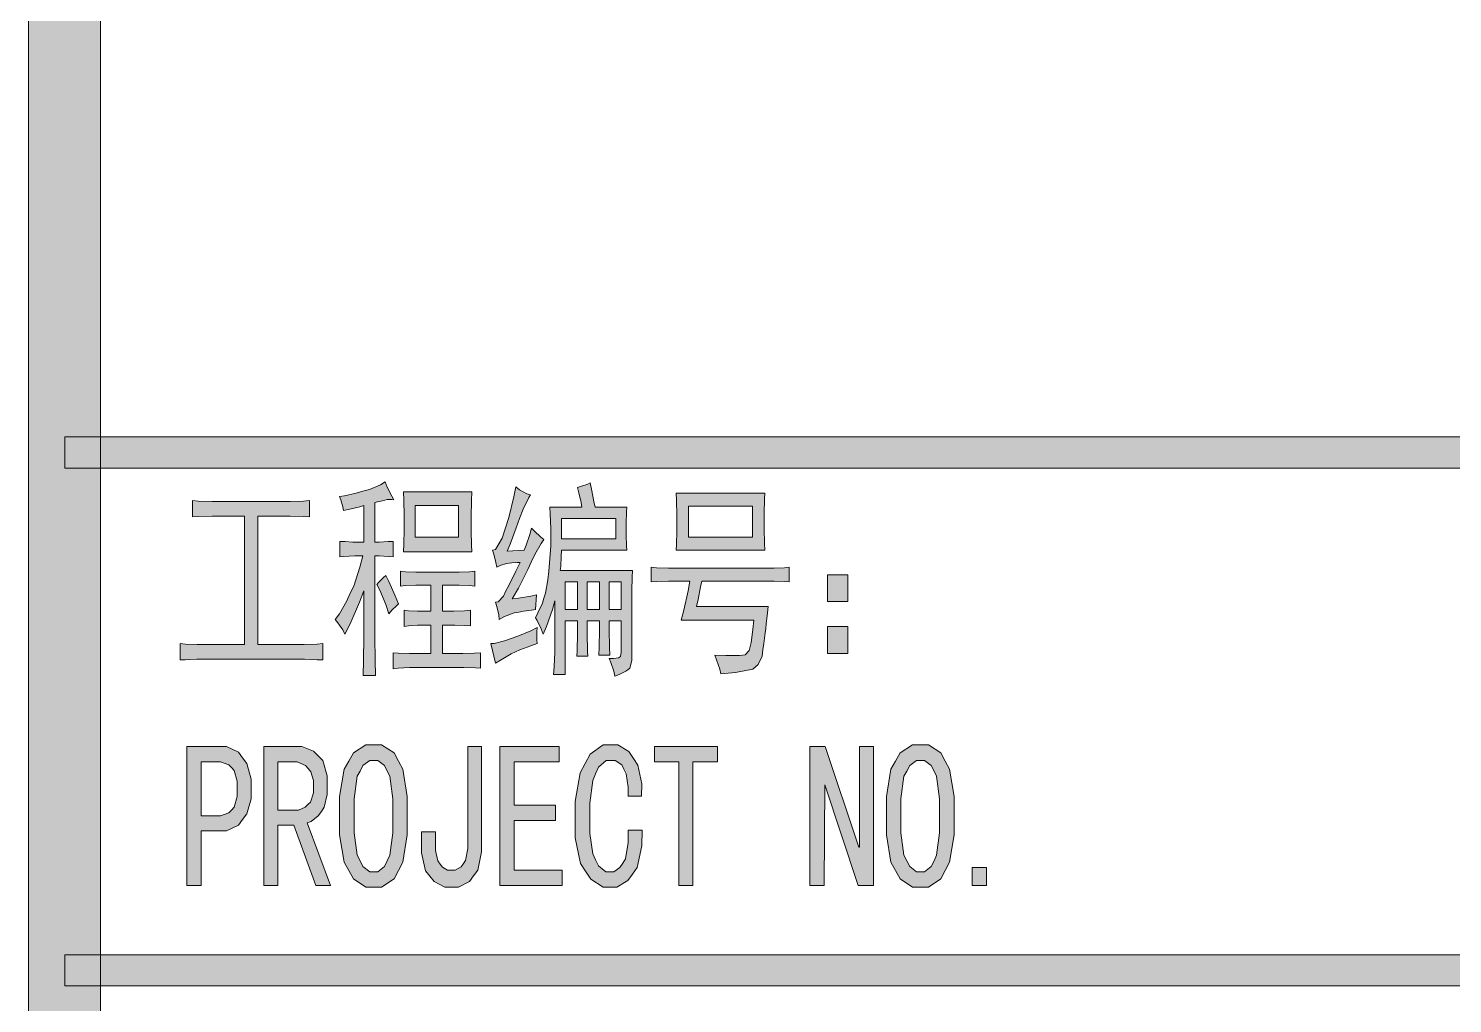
# Model space of a CAD drawing. Header units: millimetres. Extents: x 210 to 63265, y -7201 to 22496.
# Drawn here: x 60238 to 61224, y -4425 to -3750 of the extents above; entities that cross this region are included whole.
import ezdxf

# ---------------------------------------------------------------- set-up
doc = ezdxf.new("R2010")
doc.units = ezdxf.units.MM

msp = doc.modelspace()

# ---------------------------------------------------------------- hatches: boundary and pattern name
h = msp.add_hatch(color=0)
h.dxf.hatch_style = 2
h.paths.add_polyline_path([(60288.06, -6701.34), (60238.15, -6701.34), (60238.15, 21996.03), (60288.06, 21996.03)])
h = msp.add_hatch(color=0)
h.dxf.hatch_style = 2
h.paths.add_polyline_path([(62765.02, -4032.43), (62765.02, -4054.07), (60263.2, -4054.07), (60263.2, -4032.43)])
h = msp.add_hatch(color=0)
h.dxf.hatch_style = 2
h.paths.add_polyline_path([(60453.36, -4073.75), (60456.94, -4073.21), (60464.99, -4071.25), (60469.64, -4069.99), (60474.11, -4068.74), (60481.8, -4065.52), (60485.02, -4063.55), (60486.45, -4067.13), (60489.5, -4073.39), (60490.93, -4075.9), (60489.5, -4075.72), (60486.45, -4075.72), (60484.84, -4076.26), (60483.23, -4076.61), (60479.66, -4077.33), (60477.87, -4077.69), (60477.87, -4105.24), (60480.73, -4105.24), (60487.17, -4104.88), (60490.57, -4104.7), (60490.57, -4115.43), (60487.17, -4115.08), (60480.73, -4114.72), (60477.87, -4114.72), (60477.87, -4164.27), (60477.87, -4170.53), (60478.05, -4187.17), (60478.23, -4197.55), (60469.82, -4197.55), (60470, -4187.17), (60470.18, -4170.89), (60470.18, -4164.99), (60470.18, -4139.05), (60467.31, -4146.92), (60460.69, -4161.77), (60457.12, -4168.92), (60455.69, -4166.06), (60452.29, -4161.05), (60450.32, -4158.73), (60453.36, -4154.79), (60458.55, -4145.85), (60460.87, -4140.66), (60463.2, -4135.65), (60467.49, -4122.59), (60469.46, -4114.72), (60464.09, -4114.72), (60456.22, -4115.08), (60453.72, -4115.43), (60453.72, -4104.7), (60457.3, -4104.88), (60462.66, -4105.24), (60464.27, -4105.24), (60470.18, -4105.24), (60470.18, -4079.83), (60467.49, -4080.73), (60460.52, -4082.34), (60456.22, -4083.23), (60455.69, -4080.73), (60454.25, -4075.9)])
h = msp.add_hatch(color=0)
h.dxf.hatch_style = 2
h.paths.add_polyline_path([(60585.56, -4072.5), (60584.31, -4074.29), (60580.55, -4082.34), (60578.05, -4088.96), (60575.72, -4095.4), (60571.43, -4106.67), (60569.46, -4111.5), (60581.27, -4110.78), (60582.52, -4107.38), (60585.02, -4099.87), (60586.28, -4095.58), (60588.25, -4097.54), (60592.54, -4101.48), (60594.86, -4103.45), (60592.9, -4106.13), (60588.6, -4113.82), (60586.1, -4119.01), (60583.77, -4124.2), (60577.15, -4137.08), (60572.86, -4144.59), (60577.33, -4144.06), (60585.74, -4142.63), (60589.68, -4141.73), (60588.96, -4151.93), (60586.28, -4152.29), (60580.73, -4153), (60577.51, -4153.72), (60574.29, -4154.25), (60567.49, -4156.76), (60563.92, -4158.73), (60563.56, -4155.68), (60562.31, -4149.78), (60561.41, -4146.92), (60563.2, -4146.56), (60566.78, -4142.63), (60568.57, -4139.05), (60570.53, -4135.29), (60575.36, -4125.45), (60578.41, -4119.37), (60576.44, -4119.37), (60572.68, -4119.55), (60570.71, -4119.91), (60568.92, -4120.08), (60564.63, -4121.52), (60562.31, -4122.59), (60561.59, -4119.37), (60560.16, -4113.47), (60559.26, -4110.78), (60561.41, -4110.25), (60565.88, -4102.55), (60568.21, -4095.4), (60570.53, -4088.24), (60574.11, -4073.93), (60575.36, -4066.95), (60577.87, -4068.92), (60583.06, -4071.78)])
h = msp.add_hatch(color=0)
h.paths.add_polyline_path([(60626.89, -4064.09), (60627.78, -4068.56), (60629.39, -4077.15), (60630.29, -4081.09), (60652.29, -4081.09), (60652.11, -4084.31), (60651.75, -4092), (60651.75, -4096.29), (60651.75, -4100.41), (60652.11, -4107.74), (60652.29, -4110.78), (60607.03, -4110.78), (60606.85, -4115.08), (60606.49, -4122.05), (60606.13, -4124.91), (60656.05, -4124.91), (60655.87, -4129.39), (60655.69, -4139.05), (60655.69, -4144.06), (60655.69, -4182.88), (60655.69, -4187.17), (60654.26, -4192.54), (60652.83, -4193.61), (60651.57, -4194.68), (60646.92, -4197.01), (60643.88, -4198.08), (60643.17, -4194.68), (60641.2, -4188.6), (60639.95, -4185.74), (60642.99, -4185.74), (60646.56, -4185.38), (60647.1, -4184.84), (60647.82, -4184.49), (60648.35, -4181.44), (60648.35, -4178.94), (60648.35, -4159.8), (60639.95, -4159.8), (60639.95, -4166.06), (60640.12, -4177.87), (60640.48, -4183.41), (60632.79, -4183.41), (60632.97, -4177.87), (60633.33, -4166.06), (60633.33, -4159.8), (60624.74, -4159.8), (60624.74, -4168.56), (60624.92, -4180.73), (60625.28, -4184.13), (60617.58, -4184.13), (60617.76, -4180.73), (60618.12, -4168.56), (60618.12, -4159.8), (60609.53, -4159.8), (60609.53, -4197.01), (60601.48, -4197.01), (60602.02, -4191.64), (60602.38, -4181.27), (60602.38, -4176.08), (60602.38, -4145.85), (60600.77, -4151.93), (60596.65, -4163.56), (60594.33, -4168.92), (60592.9, -4165.17), (60590.21, -4159.62), (60588.96, -4157.65), (60590.75, -4154.25), (60593.79, -4147.46), (60594.86, -4144.06), (60595.94, -4140.66), (60597.55, -4131.35), (60598.26, -4125.45), (60598.8, -4119.55), (60599.52, -4107.74), (60599.52, -4101.84), (60599.52, -4095.93), (60599.16, -4085.56), (60598.98, -4081.09), (60620.98, -4081.09), (60620.62, -4077.87), (60619.01, -4071.07), (60618.12, -4067.49), (60620.8, -4066.6), (60625.28, -4064.99)])
h.paths.add_polyline_path([(60644.6, -4102.91), (60644.6, -4088.96), (60607.03, -4088.96), (60607.03, -4102.91)])
h.paths.add_polyline_path([(60633.33, -4151.93), (60633.33, -4132.79), (60624.74, -4132.79), (60624.74, -4151.93)])
h.paths.add_polyline_path([(60648.35, -4151.93), (60648.35, -4132.79), (60639.95, -4132.79), (60639.95, -4151.93)])
h.paths.add_polyline_path([(60618.12, -4151.93), (60618.12, -4132.79), (60609.53, -4132.79), (60609.53, -4151.93)])
h = msp.add_hatch(color=0)
h.dxf.hatch_style = 2
h.paths.add_polyline_path([(60414, -4077.15), (60419.19, -4077.15), (60428.49, -4076.79), (60432.61, -4076.43), (60432.61, -4087.7), (60428.49, -4087.53), (60419.19, -4087.17), (60414, -4087.17), (60396.83, -4087.17), (60396.83, -4176.08), (60424.2, -4176.08), (60429.03, -4176.08), (60437.97, -4175.9), (60441.91, -4175.54), (60441.91, -4186.81), (60437.97, -4186.63), (60429.21, -4186.28), (60424.56, -4186.28), (60359.08, -4186.28), (60354.61, -4186.28), (60346.56, -4186.63), (60343.16, -4186.81), (60343.16, -4175.54), (60346.74, -4175.9), (60354.97, -4176.08), (60359.62, -4176.08), (60387.53, -4176.08), (60387.53, -4087.17), (60370.53, -4087.17), (60365.16, -4087.17), (60355.5, -4087.53), (60351.57, -4087.7), (60351.57, -4076.43), (60355.5, -4076.79), (60365.16, -4077.15), (60370.53, -4077.15)])
h = msp.add_hatch(color=0)
h.paths.add_polyline_path([(60544.95, -4070.35), (60544.77, -4076.43), (60544.6, -4087.7), (60544.6, -4092.89), (60544.6, -4097.54), (60544.77, -4107.2), (60544.95, -4112.03), (60497.72, -4112.03), (60497.9, -4106.67), (60498.08, -4096.47), (60498.08, -4091.64), (60498.08, -4086.99), (60497.9, -4076.26), (60497.72, -4070.35)])
h.paths.add_polyline_path([(60535.65, -4101.84), (60535.65, -4079.83), (60505.78, -4079.83), (60505.78, -4101.84)])
h = msp.add_hatch(color=0)
h.paths.add_polyline_path([(60747.64, -4071.43), (60747.46, -4075.72), (60747.28, -4085.2), (60747.28, -4090.57), (60747.28, -4095.93), (60747.46, -4106.13), (60747.64, -4110.78), (60686.46, -4110.78), (60686.64, -4106.85), (60686.82, -4097.54), (60686.82, -4092.36), (60686.82, -4086.63), (60686.64, -4076.26), (60686.46, -4071.43)])
h.paths.add_polyline_path([(60739.23, -4101.84), (60739.23, -4080.37), (60694.87, -4080.37), (60694.87, -4101.84)])
h = msp.add_hatch(color=0)
h.dxf.hatch_style = 2
h.paths.add_polyline_path([(60485.38, -4128.31), (60487.53, -4132.61), (60492, -4142.45), (60494.33, -4147.99), (60493.07, -4149.07), (60489.67, -4152.46), (60487.53, -4154.79), (60485.38, -4148.53), (60481.27, -4138.51), (60479.12, -4134.57), (60480.37, -4133.14), (60483.59, -4129.92)])
h = msp.add_hatch(color=0)
h.dxf.hatch_style = 2
h.paths.add_polyline_path([(60532.79, -4125.99), (60536.19, -4125.99), (60543.34, -4125.81), (60547.1, -4125.45), (60547.1, -4135.65), (60543.34, -4135.29), (60536.19, -4135.11), (60532.79, -4135.11), (60524.74, -4135.11), (60524.74, -4153), (60529.39, -4153), (60532.61, -4153), (60539.94, -4152.82), (60544.06, -4152.46), (60544.06, -4163.2), (60539.94, -4163.02), (60533.15, -4162.66), (60530.64, -4162.66), (60524.74, -4162.66), (60524.74, -4182.34), (60534.76, -4182.34), (60538.69, -4182.34), (60546.74, -4182.16), (60550.86, -4181.8), (60550.86, -4192.54), (60547.46, -4192.18), (60539.41, -4192), (60534.76, -4192), (60506.49, -4192), (60501.84, -4192), (60493.97, -4192.54), (60490.57, -4193.07), (60490.57, -4181.8), (60493.97, -4182.16), (60501.84, -4182.34), (60506.49, -4182.34), (60516.69, -4182.34), (60516.69, -4162.66), (60510.78, -4162.66), (60507.39, -4162.66), (60501.12, -4163.2), (60498.08, -4163.73), (60498.08, -4152.46), (60501.12, -4152.82), (60507.39, -4153), (60510.78, -4153), (60516.69, -4153), (60516.69, -4135.11), (60509.89, -4135.11), (60506.13, -4135.11), (60498.98, -4135.29), (60495.58, -4135.65), (60495.58, -4125.45), (60498.98, -4125.81), (60506.13, -4125.99), (60509.89, -4125.99)])
h = msp.add_hatch(color=0)
h.dxf.hatch_style = 2
h.paths.add_polyline_path([(60750.14, -4123.3), (60754.26, -4123.3), (60761.41, -4122.95), (60764.63, -4122.59), (60764.63, -4132.79), (60761.41, -4132.61), (60754.26, -4132.25), (60750.14, -4132.25), (60704.17, -4132.25), (60703.27, -4136.18), (60701.48, -4144.95), (60700.41, -4149.78), (60750.14, -4149.78), (60749.61, -4154.25), (60748.71, -4161.77), (60748.35, -4164.99), (60748, -4168.03), (60747.1, -4175.54), (60746.39, -4179.83), (60745.85, -4184.13), (60743.17, -4190.03), (60741.38, -4191.64), (60739.41, -4193.25), (60727.42, -4195.58), (60717.23, -4196.47), (60716.51, -4193.25), (60714.36, -4186.81), (60713.11, -4183.41), (60720.63, -4183.77), (60730.29, -4183.77), (60732.25, -4183.41), (60734.22, -4183.23), (60736.91, -4180.19), (60737.62, -4177.51), (60738.16, -4174.83), (60739.41, -4165.7), (60740.13, -4159.26), (60689.86, -4159.26), (60691.65, -4152.46), (60694.69, -4139.05), (60695.76, -4132.25), (60685.56, -4132.25), (60681.09, -4132.25), (60672.86, -4132.61), (60669.1, -4132.79), (60669.1, -4122.59), (60672.86, -4122.95), (60681.09, -4123.3), (60685.56, -4123.3)])
h = msp.add_hatch(color=0)
h.dxf.hatch_style = 2
h.paths.add_polyline_path([(60791.11, -4127.78), (60805.06, -4127.78), (60805.06, -4146.38), (60791.11, -4146.38)])
h = msp.add_hatch(color=0)
h.dxf.hatch_style = 2
h.paths.add_polyline_path([(60590.21, -4164.27), (60590.03, -4167.49), (60590.03, -4173.04), (60590.21, -4175.54), (60585.74, -4176.97), (60578.23, -4179.83), (60575.19, -4181.27), (60572.14, -4182.7), (60565.17, -4186.63), (60561.41, -4189.14), (60558.01, -4175.54), (60560.52, -4175.36), (60567.67, -4173.57), (60572.14, -4171.96), (60576.8, -4170.35), (60585.74, -4166.6)])
h = msp.add_hatch(color=0)
h.dxf.hatch_style = 2
h.paths.add_polyline_path([(60791.11, -4163.73), (60805.06, -4163.73), (60805.06, -4182.34), (60791.11, -4182.34)])
h = msp.add_hatch(color=0)
h.paths.add_polyline_path([(60392.18, -4276.08), (60392.18, -4282.88), (60389.32, -4293.43), (60386.27, -4297.37), (60383.41, -4301.3), (60375.18, -4305.24), (60369.82, -4305.24), (60357.65, -4305.24), (60357.65, -4342.99), (60347.81, -4342.99), (60347.81, -4246.74), (60369.82, -4246.74), (60375.18, -4246.74), (60383.41, -4250.68), (60386.27, -4254.61), (60389.32, -4258.55), (60392.18, -4269.28)])
h.paths.add_polyline_path([(60382.52, -4276.08), (60382.52, -4270.71), (60380.55, -4263.38), (60378.76, -4261.41), (60376.79, -4259.44), (60371.07, -4257.47), (60367.31, -4257.47), (60357.65, -4257.47), (60357.65, -4294.68), (60367.31, -4294.68), (60371.07, -4294.68), (60376.79, -4292.72), (60378.76, -4290.75), (60380.55, -4288.78), (60382.52, -4281.45)])
h = msp.add_hatch(color=0)
h.paths.add_polyline_path([(60447.1, -4342.99), (60436.9, -4342.99), (60421.7, -4301.3), (60410.78, -4301.3), (60410.78, -4342.99), (60401.12, -4342.99), (60401.12, -4246.74), (60422.23, -4246.74), (60427.24, -4246.74), (60435.47, -4249.96), (60438.69, -4253.18), (60441.91, -4256.4), (60444.95, -4266.96), (60444.95, -4274.29), (60444.95, -4280.02), (60442.8, -4288.78), (60440.84, -4291.82), (60438.69, -4294.86), (60433.86, -4298.8), (60431, -4299.69)])
h.paths.add_polyline_path([(60435.29, -4274.29), (60435.29, -4270.35), (60433.5, -4264.27), (60431.71, -4261.95), (60429.92, -4259.8), (60424.02, -4257.47), (60420.09, -4257.47), (60410.78, -4257.47), (60410.78, -4290.75), (60422.59, -4290.75), (60425.09, -4290.75), (60429.57, -4288.78), (60431.53, -4286.99), (60433.32, -4285.2), (60435.29, -4278.94)])
h = msp.add_hatch(color=0)
h.paths.add_polyline_path([(60500.23, -4294.68), (60500.23, -4307.92), (60497.19, -4326.89), (60494.15, -4332.61), (60491.11, -4338.33), (60482.52, -4344.24), (60477.15, -4344.24), (60471.61, -4344.24), (60463.02, -4338.33), (60459.8, -4332.61), (60456.58, -4326.89), (60453.36, -4307.92), (60453.36, -4294.68), (60453.36, -4281.45), (60456.58, -4262.48), (60459.8, -4256.94), (60463.02, -4251.21), (60471.61, -4245.67), (60477.15, -4245.67), (60482.52, -4245.67), (60491.11, -4251.21), (60494.15, -4256.94), (60497.19, -4262.48), (60500.23, -4281.45)])
h.paths.add_polyline_path([(60490.21, -4294.68), (60490.21, -4282.88), (60488.24, -4267.31), (60486.45, -4263.74), (60484.49, -4259.98), (60479.84, -4256.4), (60477.15, -4256.4), (60474.29, -4256.4), (60469.64, -4259.98), (60467.67, -4263.74), (60465.52, -4267.31), (60463.56, -4282.88), (60463.56, -4294.68), (60463.56, -4306.49), (60465.52, -4322.06), (60467.67, -4325.81), (60469.64, -4329.75), (60474.29, -4333.5), (60477.15, -4333.5), (60479.84, -4333.5), (60484.49, -4329.75), (60486.45, -4325.81), (60488.24, -4322.06), (60490.21, -4306.49)])
h = msp.add_hatch(color=0)
h.dxf.hatch_style = 2
h.paths.add_polyline_path([(60551.75, -4310.96), (60551.75, -4319.73), (60549.07, -4332.43), (60546.21, -4336.37), (60543.34, -4340.3), (60535.65, -4344.24), (60530.64, -4344.24), (60526.35, -4344.24), (60518.83, -4340.3), (60515.97, -4336.55), (60512.93, -4332.79), (60510.07, -4320.45), (60510.07, -4312.04), (60510.07, -4305.95), (60519.73, -4305.95), (60519.73, -4313.83), (60519.73, -4318.84), (60521.34, -4325.99), (60522.95, -4328.14), (60524.56, -4330.28), (60528.14, -4332.43), (60530.28, -4332.43), (60533.32, -4332.43), (60537.62, -4330.11), (60539.23, -4327.78), (60540.66, -4325.63), (60542.09, -4317.4), (60542.09, -4311.5), (60542.09, -4246.74), (60551.75, -4246.74)])
h = msp.add_hatch(color=0)
h.dxf.hatch_style = 2
h.paths.add_polyline_path([(60607.57, -4342.99), (60564.45, -4342.99), (60564.45, -4246.74), (60605.42, -4246.74), (60605.42, -4257.47), (60574.29, -4257.47), (60574.29, -4287.35), (60602.91, -4287.35), (60602.91, -4298.08), (60574.29, -4298.08), (60574.29, -4332.43), (60607.57, -4332.43)])
h = msp.add_hatch(color=0)
h.dxf.hatch_style = 2
h.paths.add_polyline_path([(60662.84, -4304.7), (60662.66, -4315.44), (60659.27, -4330.64), (60656.22, -4335.11), (60653, -4339.59), (60645.31, -4344.24), (60641.02, -4344.24), (60635.83, -4344.24), (60627.24, -4338.69), (60623.67, -4333.15), (60620.09, -4327.78), (60616.51, -4310.07), (60616.51, -4298.08), (60616.51, -4284.85), (60619.91, -4264.99), (60623.49, -4258.55), (60626.89, -4252.11), (60635.83, -4245.67), (60641.38, -4245.67), (60646.03, -4245.67), (60653.72, -4250.32), (60656.76, -4254.97), (60659.8, -4259.62), (60662.66, -4272.68), (60662.49, -4281.09), (60653.18, -4281.09), (60653.18, -4275.01), (60651.75, -4265.7), (60650.14, -4262.48), (60648.71, -4259.44), (60644.24, -4256.4), (60641.38, -4256.4), (60637.98, -4256.4), (60632.61, -4261.05), (60630.64, -4265.7), (60628.67, -4270.35), (60626.53, -4285.92), (60626.53, -4296.83), (60626.53, -4307.03), (60628.67, -4321.16), (60630.64, -4325.28), (60632.61, -4329.39), (60637.8, -4333.5), (60641.02, -4333.5), (60643.34, -4333.5), (60647.46, -4330.46), (60649.43, -4327.6), (60651.22, -4324.56), (60653.18, -4313.29), (60653.18, -4304.7)])
h = msp.add_hatch(color=0)
h.dxf.hatch_style = 2
h.paths.add_polyline_path([(60714.9, -4257.47), (60697.91, -4257.47), (60697.91, -4342.99), (60688.25, -4342.99), (60688.25, -4257.47), (60671.43, -4257.47), (60671.43, -4246.74), (60714.9, -4246.74)])
h = msp.add_hatch(color=0)
h.dxf.hatch_style = 2
h.paths.add_polyline_path([(60822.95, -4342.99), (60812.4, -4342.99), (60789.14, -4273.22), (60788.78, -4342.99), (60778.95, -4342.99), (60778.95, -4246.74), (60789.5, -4246.74), (60812.76, -4316.51), (60813.29, -4316.51), (60813.29, -4246.74), (60822.95, -4246.74)])
h = msp.add_hatch(color=0)
h.paths.add_polyline_path([(60878.77, -4294.68), (60878.77, -4307.92), (60875.55, -4326.89), (60872.51, -4332.61), (60869.47, -4338.33), (60860.88, -4344.24), (60855.51, -4344.24), (60849.97, -4344.24), (60841.38, -4338.33), (60838.16, -4332.61), (60834.94, -4326.89), (60831.9, -4307.92), (60831.9, -4294.68), (60831.9, -4281.45), (60834.94, -4262.48), (60838.16, -4256.94), (60841.38, -4251.21), (60849.97, -4245.67), (60855.51, -4245.67), (60860.88, -4245.67), (60869.47, -4251.21), (60872.51, -4256.94), (60875.55, -4262.48), (60878.77, -4281.45)])
h.paths.add_polyline_path([(60868.57, -4294.68), (60868.57, -4282.88), (60866.6, -4267.31), (60864.81, -4263.74), (60862.85, -4259.98), (60858.2, -4256.4), (60855.51, -4256.4), (60852.65, -4256.4), (60848, -4259.98), (60846.03, -4263.74), (60843.88, -4267.31), (60841.92, -4282.88), (60841.92, -4294.68), (60841.92, -4306.49), (60843.88, -4322.06), (60846.03, -4325.81), (60848, -4329.75), (60852.65, -4333.5), (60855.51, -4333.5), (60858.2, -4333.5), (60862.85, -4329.75), (60864.81, -4325.81), (60866.6, -4322.06), (60868.57, -4306.49)])
h = msp.add_hatch(color=0)
h.dxf.hatch_style = 2
h.paths.add_polyline_path([(60901.13, -4342.99), (60891.29, -4342.99), (60891.29, -4330.64), (60901.13, -4330.64)])
h = msp.add_hatch(color=0)
h.dxf.hatch_style = 2
h.paths.add_polyline_path([(62765.02, -4390.93), (62765.02, -4412.4), (60263.2, -4412.4), (60263.2, -4390.93)])

# ---------------------------------------------------------------- linework, layer by layer
at = {"color": 0, "lineweight": 0}
for points in [[(60288.06, -6701.34), (60238.15, -6701.34), (60238.15, 21996.03), (60288.06, 21996.03)], [(62765.02, -4032.43), (62765.02, -4054.07), (60263.2, -4054.07), (60263.2, -4032.43)], [(60453.36, -4073.75), (60456.94, -4073.21), (60464.99, -4071.25), (60469.64, -4069.99), (60474.11, -4068.74), (60481.8, -4065.52), (60485.02, -4063.55), (60486.45, -4067.13), (60489.5, -4073.39), (60490.93, -4075.9), (60489.5, -4075.72), (60486.45, -4075.72), (60484.84, -4076.26), (60483.23, -4076.61), (60479.66, -4077.33), (60477.87, -4077.69), (60477.87, -4105.24), (60480.73, -4105.24), (60487.17, -4104.88), (60490.57, -4104.7), (60490.57, -4115.43), (60487.17, -4115.08), (60480.73, -4114.72), (60477.87, -4114.72), (60477.87, -4164.27), (60477.87, -4170.53), (60478.05, -4187.17), (60478.23, -4197.55), (60469.82, -4197.55), (60470, -4187.17), (60470.18, -4170.89), (60470.18, -4164.99), (60470.18, -4139.05), (60467.31, -4146.92), (60460.69, -4161.77), (60457.12, -4168.92), (60455.69, -4166.06), (60452.29, -4161.05), (60450.32, -4158.73), (60453.36, -4154.79), (60458.55, -4145.85), (60460.87, -4140.66), (60463.2, -4135.65), (60467.49, -4122.59), (60469.46, -4114.72), (60464.09, -4114.72), (60456.22, -4115.08), (60453.72, -4115.43), (60453.72, -4104.7), (60457.3, -4104.88), (60462.66, -4105.24), (60464.27, -4105.24), (60470.18, -4105.24), (60470.18, -4079.83), (60467.49, -4080.73), (60460.52, -4082.34), (60456.22, -4083.23), (60455.69, -4080.73), (60454.25, -4075.9)], [(60585.56, -4072.5), (60584.31, -4074.29), (60580.55, -4082.34), (60578.05, -4088.96), (60575.72, -4095.4), (60571.43, -4106.67), (60569.46, -4111.5), (60581.27, -4110.78), (60582.52, -4107.38), (60585.02, -4099.87), (60586.28, -4095.58), (60588.25, -4097.54), (60592.54, -4101.48), (60594.86, -4103.45), (60592.9, -4106.13), (60588.6, -4113.82), (60586.1, -4119.01), (60583.77, -4124.2), (60577.15, -4137.08), (60572.86, -4144.59), (60577.33, -4144.06), (60585.74, -4142.63), (60589.68, -4141.73), (60588.96, -4151.93), (60586.28, -4152.29), (60580.73, -4153), (60577.51, -4153.72), (60574.29, -4154.25), (60567.49, -4156.76), (60563.92, -4158.73), (60563.56, -4155.68), (60562.31, -4149.78), (60561.41, -4146.92), (60563.2, -4146.56), (60566.78, -4142.63), (60568.57, -4139.05), (60570.53, -4135.29), (60575.36, -4125.45), (60578.41, -4119.37), (60576.44, -4119.37), (60572.68, -4119.55), (60570.71, -4119.91), (60568.92, -4120.08), (60564.63, -4121.52), (60562.31, -4122.59), (60561.59, -4119.37), (60560.16, -4113.47), (60559.26, -4110.78), (60561.41, -4110.25), (60565.88, -4102.55), (60568.21, -4095.4), (60570.53, -4088.24), (60574.11, -4073.93), (60575.36, -4066.95), (60577.87, -4068.92), (60583.06, -4071.78)], [(60626.89, -4064.09), (60627.78, -4068.56), (60629.39, -4077.15), (60630.29, -4081.09), (60652.29, -4081.09), (60652.11, -4084.31), (60651.75, -4092), (60651.75, -4096.29), (60651.75, -4100.41), (60652.11, -4107.74), (60652.29, -4110.78), (60607.03, -4110.78), (60606.85, -4115.08), (60606.49, -4122.05), (60606.13, -4124.91), (60656.05, -4124.91), (60655.87, -4129.39), (60655.69, -4139.05), (60655.69, -4144.06), (60655.69, -4182.88), (60655.69, -4187.17), (60654.26, -4192.54), (60652.83, -4193.61), (60651.57, -4194.68), (60646.92, -4197.01), (60643.88, -4198.08), (60643.17, -4194.68), (60641.2, -4188.6), (60639.95, -4185.74), (60642.99, -4185.74), (60646.56, -4185.38), (60647.1, -4184.84), (60647.82, -4184.49), (60648.35, -4181.44), (60648.35, -4178.94), (60648.35, -4159.8), (60639.95, -4159.8), (60639.95, -4166.06), (60640.12, -4177.87), (60640.48, -4183.41), (60632.79, -4183.41), (60632.97, -4177.87), (60633.33, -4166.06), (60633.33, -4159.8), (60624.74, -4159.8), (60624.74, -4168.56), (60624.92, -4180.73), (60625.28, -4184.13), (60617.58, -4184.13), (60617.76, -4180.73), (60618.12, -4168.56), (60618.12, -4159.8), (60609.53, -4159.8), (60609.53, -4197.01), (60601.48, -4197.01), (60602.02, -4191.64), (60602.38, -4181.27), (60602.38, -4176.08), (60602.38, -4145.85), (60600.77, -4151.93), (60596.65, -4163.56), (60594.33, -4168.92), (60592.9, -4165.17), (60590.21, -4159.62), (60588.96, -4157.65), (60590.75, -4154.25), (60593.79, -4147.46), (60594.86, -4144.06), (60595.94, -4140.66), (60597.55, -4131.35), (60598.26, -4125.45), (60598.8, -4119.55), (60599.52, -4107.74), (60599.52, -4101.84), (60599.52, -4095.93), (60599.16, -4085.56), (60598.98, -4081.09), (60620.98, -4081.09), (60620.62, -4077.87), (60619.01, -4071.07), (60618.12, -4067.49), (60620.8, -4066.6), (60625.28, -4064.99)], [(60414, -4077.15), (60419.19, -4077.15), (60428.49, -4076.79), (60432.61, -4076.43), (60432.61, -4087.7), (60428.49, -4087.53), (60419.19, -4087.17), (60414, -4087.17), (60396.83, -4087.17), (60396.83, -4176.08), (60424.2, -4176.08), (60429.03, -4176.08), (60437.97, -4175.9), (60441.91, -4175.54), (60441.91, -4186.81), (60437.97, -4186.63), (60429.21, -4186.28), (60424.56, -4186.28), (60359.08, -4186.28), (60354.61, -4186.28), (60346.56, -4186.63), (60343.16, -4186.81), (60343.16, -4175.54), (60346.74, -4175.9), (60354.97, -4176.08), (60359.62, -4176.08), (60387.53, -4176.08), (60387.53, -4087.17), (60370.53, -4087.17), (60365.16, -4087.17), (60355.5, -4087.53), (60351.57, -4087.7), (60351.57, -4076.43), (60355.5, -4076.79), (60365.16, -4077.15), (60370.53, -4077.15)], [(60544.95, -4070.35), (60544.77, -4076.43), (60544.6, -4087.7), (60544.6, -4092.89), (60544.6, -4097.54), (60544.77, -4107.2), (60544.95, -4112.03), (60497.72, -4112.03), (60497.9, -4106.67), (60498.08, -4096.47), (60498.08, -4091.64), (60498.08, -4086.99), (60497.9, -4076.26), (60497.72, -4070.35)], [(60535.65, -4101.84), (60535.65, -4079.83), (60505.78, -4079.83), (60505.78, -4101.84)], [(60747.64, -4071.43), (60747.46, -4075.72), (60747.28, -4085.2), (60747.28, -4090.57), (60747.28, -4095.93), (60747.46, -4106.13), (60747.64, -4110.78), (60686.46, -4110.78), (60686.64, -4106.85), (60686.82, -4097.54), (60686.82, -4092.36), (60686.82, -4086.63), (60686.64, -4076.26), (60686.46, -4071.43)], [(60644.6, -4102.91), (60644.6, -4088.96), (60607.03, -4088.96), (60607.03, -4102.91)], [(60739.23, -4101.84), (60739.23, -4080.37), (60694.87, -4080.37), (60694.87, -4101.84)], [(60485.38, -4128.31), (60487.53, -4132.61), (60492, -4142.45), (60494.33, -4147.99), (60493.07, -4149.07), (60489.67, -4152.46), (60487.53, -4154.79), (60485.38, -4148.53), (60481.27, -4138.51), (60479.12, -4134.57), (60480.37, -4133.14), (60483.59, -4129.92)], [(60532.79, -4125.99), (60536.19, -4125.99), (60543.34, -4125.81), (60547.1, -4125.45), (60547.1, -4135.65), (60543.34, -4135.29), (60536.19, -4135.11), (60532.79, -4135.11), (60524.74, -4135.11), (60524.74, -4153), (60529.39, -4153), (60532.61, -4153), (60539.94, -4152.82), (60544.06, -4152.46), (60544.06, -4163.2), (60539.94, -4163.02), (60533.15, -4162.66), (60530.64, -4162.66), (60524.74, -4162.66), (60524.74, -4182.34), (60534.76, -4182.34), (60538.69, -4182.34), (60546.74, -4182.16), (60550.86, -4181.8), (60550.86, -4192.54), (60547.46, -4192.18), (60539.41, -4192), (60534.76, -4192), (60506.49, -4192), (60501.84, -4192), (60493.97, -4192.54), (60490.57, -4193.07), (60490.57, -4181.8), (60493.97, -4182.16), (60501.84, -4182.34), (60506.49, -4182.34), (60516.69, -4182.34), (60516.69, -4162.66), (60510.78, -4162.66), (60507.39, -4162.66), (60501.12, -4163.2), (60498.08, -4163.73), (60498.08, -4152.46), (60501.12, -4152.82), (60507.39, -4153), (60510.78, -4153), (60516.69, -4153), (60516.69, -4135.11), (60509.89, -4135.11), (60506.13, -4135.11), (60498.98, -4135.29), (60495.58, -4135.65), (60495.58, -4125.45), (60498.98, -4125.81), (60506.13, -4125.99), (60509.89, -4125.99)], [(60750.14, -4123.3), (60754.26, -4123.3), (60761.41, -4122.95), (60764.63, -4122.59), (60764.63, -4132.79), (60761.41, -4132.61), (60754.26, -4132.25), (60750.14, -4132.25), (60704.17, -4132.25), (60703.27, -4136.18), (60701.48, -4144.95), (60700.41, -4149.78), (60750.14, -4149.78), (60749.61, -4154.25), (60748.71, -4161.77), (60748.35, -4164.99), (60748, -4168.03), (60747.1, -4175.54), (60746.39, -4179.83), (60745.85, -4184.13), (60743.17, -4190.03), (60741.38, -4191.64), (60739.41, -4193.25), (60727.42, -4195.58), (60717.23, -4196.47), (60716.51, -4193.25), (60714.36, -4186.81), (60713.11, -4183.41), (60720.63, -4183.77), (60730.29, -4183.77), (60732.25, -4183.41), (60734.22, -4183.23), (60736.91, -4180.19), (60737.62, -4177.51), (60738.16, -4174.83), (60739.41, -4165.7), (60740.13, -4159.26), (60689.86, -4159.26), (60691.65, -4152.46), (60694.69, -4139.05), (60695.76, -4132.25), (60685.56, -4132.25), (60681.09, -4132.25), (60672.86, -4132.61), (60669.1, -4132.79), (60669.1, -4122.59), (60672.86, -4122.95), (60681.09, -4123.3), (60685.56, -4123.3)], [(60791.11, -4127.78), (60805.06, -4127.78), (60805.06, -4146.38), (60791.11, -4146.38)], [(60618.12, -4151.93), (60618.12, -4132.79), (60609.53, -4132.79), (60609.53, -4151.93)], [(60633.33, -4151.93), (60633.33, -4132.79), (60624.74, -4132.79), (60624.74, -4151.93)], [(60648.35, -4151.93), (60648.35, -4132.79), (60639.95, -4132.79), (60639.95, -4151.93)], [(60590.21, -4164.27), (60590.03, -4167.49), (60590.03, -4173.04), (60590.21, -4175.54), (60585.74, -4176.97), (60578.23, -4179.83), (60575.19, -4181.27), (60572.14, -4182.7), (60565.17, -4186.63), (60561.41, -4189.14), (60558.01, -4175.54), (60560.52, -4175.36), (60567.67, -4173.57), (60572.14, -4171.96), (60576.8, -4170.35), (60585.74, -4166.6)], [(60791.11, -4163.73), (60805.06, -4163.73), (60805.06, -4182.34), (60791.11, -4182.34)], [(60392.18, -4276.08), (60392.18, -4282.88), (60389.32, -4293.43), (60386.27, -4297.37), (60383.41, -4301.3), (60375.18, -4305.24), (60369.82, -4305.24), (60357.65, -4305.24), (60357.65, -4342.99), (60347.81, -4342.99), (60347.81, -4246.74), (60369.82, -4246.74), (60375.18, -4246.74), (60383.41, -4250.68), (60386.27, -4254.61), (60389.32, -4258.55), (60392.18, -4269.28)], [(60447.1, -4342.99), (60436.9, -4342.99), (60421.7, -4301.3), (60410.78, -4301.3), (60410.78, -4342.99), (60401.12, -4342.99), (60401.12, -4246.74), (60422.23, -4246.74), (60427.24, -4246.74), (60435.47, -4249.96), (60438.69, -4253.18), (60441.91, -4256.4), (60444.95, -4266.96), (60444.95, -4274.29), (60444.95, -4280.02), (60442.8, -4288.78), (60440.84, -4291.82), (60438.69, -4294.86), (60433.86, -4298.8), (60431, -4299.69)], [(60500.23, -4294.68), (60500.23, -4307.92), (60497.19, -4326.89), (60494.15, -4332.61), (60491.11, -4338.33), (60482.52, -4344.24), (60477.15, -4344.24), (60471.61, -4344.24), (60463.02, -4338.33), (60459.8, -4332.61), (60456.58, -4326.89), (60453.36, -4307.92), (60453.36, -4294.68), (60453.36, -4281.45), (60456.58, -4262.48), (60459.8, -4256.94), (60463.02, -4251.21), (60471.61, -4245.67), (60477.15, -4245.67), (60482.52, -4245.67), (60491.11, -4251.21), (60494.15, -4256.94), (60497.19, -4262.48), (60500.23, -4281.45)], [(60551.75, -4310.96), (60551.75, -4319.73), (60549.07, -4332.43), (60546.21, -4336.37), (60543.34, -4340.3), (60535.65, -4344.24), (60530.64, -4344.24), (60526.35, -4344.24), (60518.83, -4340.3), (60515.97, -4336.55), (60512.93, -4332.79), (60510.07, -4320.45), (60510.07, -4312.04), (60510.07, -4305.95), (60519.73, -4305.95), (60519.73, -4313.83), (60519.73, -4318.84), (60521.34, -4325.99), (60522.95, -4328.14), (60524.56, -4330.28), (60528.14, -4332.43), (60530.28, -4332.43), (60533.32, -4332.43), (60537.62, -4330.11), (60539.23, -4327.78), (60540.66, -4325.63), (60542.09, -4317.4), (60542.09, -4311.5), (60542.09, -4246.74), (60551.75, -4246.74)], [(60607.57, -4342.99), (60564.45, -4342.99), (60564.45, -4246.74), (60605.42, -4246.74), (60605.42, -4257.47), (60574.29, -4257.47), (60574.29, -4287.35), (60602.91, -4287.35), (60602.91, -4298.08), (60574.29, -4298.08), (60574.29, -4332.43), (60607.57, -4332.43)], [(60662.84, -4304.7), (60662.66, -4315.44), (60659.27, -4330.64), (60656.22, -4335.11), (60653, -4339.59), (60645.31, -4344.24), (60641.02, -4344.24), (60635.83, -4344.24), (60627.24, -4338.69), (60623.67, -4333.15), (60620.09, -4327.78), (60616.51, -4310.07), (60616.51, -4298.08), (60616.51, -4284.85), (60619.91, -4264.99), (60623.49, -4258.55), (60626.89, -4252.11), (60635.83, -4245.67), (60641.38, -4245.67), (60646.03, -4245.67), (60653.72, -4250.32), (60656.76, -4254.97), (60659.8, -4259.62), (60662.66, -4272.68), (60662.49, -4281.09), (60653.18, -4281.09), (60653.18, -4275.01), (60651.75, -4265.7), (60650.14, -4262.48), (60648.71, -4259.44), (60644.24, -4256.4), (60641.38, -4256.4), (60637.98, -4256.4), (60632.61, -4261.05), (60630.64, -4265.7), (60628.67, -4270.35), (60626.53, -4285.92), (60626.53, -4296.83), (60626.53, -4307.03), (60628.67, -4321.16), (60630.64, -4325.28), (60632.61, -4329.39), (60637.8, -4333.5), (60641.02, -4333.5), (60643.34, -4333.5), (60647.46, -4330.46), (60649.43, -4327.6), (60651.22, -4324.56), (60653.18, -4313.29), (60653.18, -4304.7)], [(60714.9, -4257.47), (60697.91, -4257.47), (60697.91, -4342.99), (60688.25, -4342.99), (60688.25, -4257.47), (60671.43, -4257.47), (60671.43, -4246.74), (60714.9, -4246.74)], [(60822.95, -4342.99), (60812.4, -4342.99), (60789.14, -4273.22), (60788.78, -4342.99), (60778.95, -4342.99), (60778.95, -4246.74), (60789.5, -4246.74), (60812.76, -4316.51), (60813.29, -4316.51), (60813.29, -4246.74), (60822.95, -4246.74)], [(60878.77, -4294.68), (60878.77, -4307.92), (60875.55, -4326.89), (60872.51, -4332.61), (60869.47, -4338.33), (60860.88, -4344.24), (60855.51, -4344.24), (60849.97, -4344.24), (60841.38, -4338.33), (60838.16, -4332.61), (60834.94, -4326.89), (60831.9, -4307.92), (60831.9, -4294.68), (60831.9, -4281.45), (60834.94, -4262.48), (60838.16, -4256.94), (60841.38, -4251.21), (60849.97, -4245.67), (60855.51, -4245.67), (60860.88, -4245.67), (60869.47, -4251.21), (60872.51, -4256.94), (60875.55, -4262.48), (60878.77, -4281.45)], [(60490.21, -4294.68), (60490.21, -4282.88), (60488.24, -4267.31), (60486.45, -4263.74), (60484.49, -4259.98), (60479.84, -4256.4), (60477.15, -4256.4), (60474.29, -4256.4), (60469.64, -4259.98), (60467.67, -4263.74), (60465.52, -4267.31), (60463.56, -4282.88), (60463.56, -4294.68), (60463.56, -4306.49), (60465.52, -4322.06), (60467.67, -4325.81), (60469.64, -4329.75), (60474.29, -4333.5), (60477.15, -4333.5), (60479.84, -4333.5), (60484.49, -4329.75), (60486.45, -4325.81), (60488.24, -4322.06), (60490.21, -4306.49)], [(60868.57, -4294.68), (60868.57, -4282.88), (60866.6, -4267.31), (60864.81, -4263.74), (60862.85, -4259.98), (60858.2, -4256.4), (60855.51, -4256.4), (60852.65, -4256.4), (60848, -4259.98), (60846.03, -4263.74), (60843.88, -4267.31), (60841.92, -4282.88), (60841.92, -4294.68), (60841.92, -4306.49), (60843.88, -4322.06), (60846.03, -4325.81), (60848, -4329.75), (60852.65, -4333.5), (60855.51, -4333.5), (60858.2, -4333.5), (60862.85, -4329.75), (60864.81, -4325.81), (60866.6, -4322.06), (60868.57, -4306.49)], [(60382.52, -4276.08), (60382.52, -4270.71), (60380.55, -4263.38), (60378.76, -4261.41), (60376.79, -4259.44), (60371.07, -4257.47), (60367.31, -4257.47), (60357.65, -4257.47), (60357.65, -4294.68), (60367.31, -4294.68), (60371.07, -4294.68), (60376.79, -4292.72), (60378.76, -4290.75), (60380.55, -4288.78), (60382.52, -4281.45)], [(60435.29, -4274.29), (60435.29, -4270.35), (60433.5, -4264.27), (60431.71, -4261.95), (60429.92, -4259.8), (60424.02, -4257.47), (60420.09, -4257.47), (60410.78, -4257.47), (60410.78, -4290.75), (60422.59, -4290.75), (60425.09, -4290.75), (60429.57, -4288.78), (60431.53, -4286.99), (60433.32, -4285.2), (60435.29, -4278.94)], [(60901.13, -4342.99), (60891.29, -4342.99), (60891.29, -4330.64), (60901.13, -4330.64)], [(62765.02, -4390.93), (62765.02, -4412.4), (60263.2, -4412.4), (60263.2, -4390.93)]]:
    msp.add_lwpolyline(points, close=True, dxfattribs=at)

doc.saveas('drawing.dxf')
